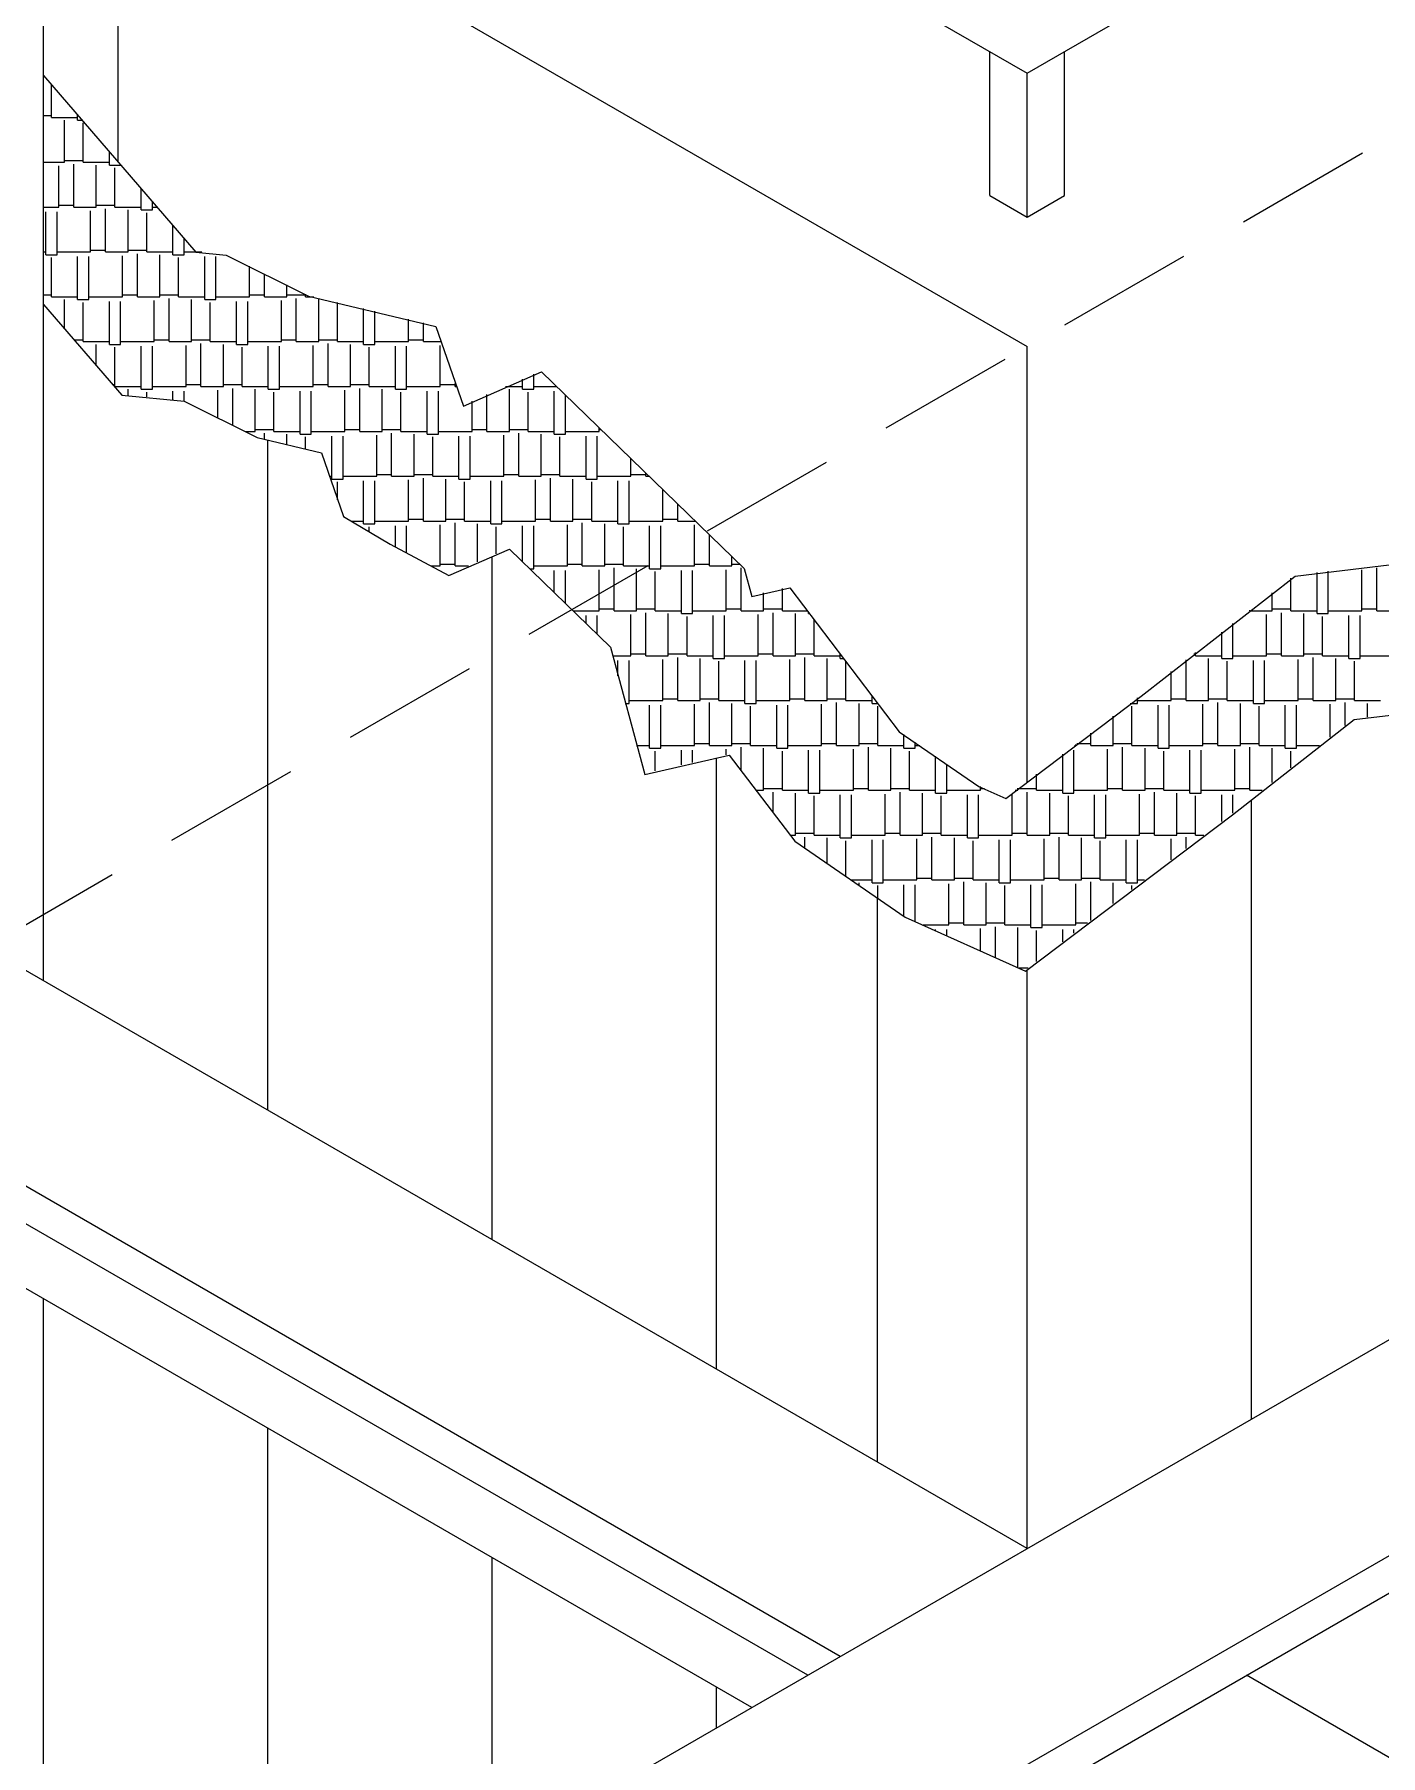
# Model space of a CAD drawing. Header units: feet. Extents: x 317 to 512, y -141 to 162.
# Drawn here: x 402.822 to 405.27, y -107.783 to -104.653 of the extents above; entities that cross this region are included whole.
import ezdxf

# ---------------------------------------------------------------- set-up
doc = ezdxf.new("R2010")
doc.units = ezdxf.units.FT
doc.header["$MEASUREMENT"] = 0
doc.linetypes.add('HIDDEN2', pattern=[0.1875, 0.125, -0.0625])

msp = doc.modelspace()

# ---------------------------------------------------------------- linework, layer by layer
at = {"color": 1}
for p, q in [((402.83827, -106.37417, 0.74031), (402.83827, -103.87403, 0.74031)), ((403.24619, -106.60969, 0.74031), (403.24619, -105.39118, 0.74031)), ((403.65412, -106.84521, 0.74031), (403.65412, -105.60307, 0.74031)), ((404.06205, -107.08072, 0.74031), (404.06205, -105.96905, 0.74031)), ((405.03501, -107.17143, 0.74031), (405.03501, -106.0453, 0.74031)), ((404.35513, -107.24994, 0.74031), (404.35513, -106.22429, 0.74031)), ((404.62708, -107.40695, 0.74031), (404.62708, -106.35448, 0.74031)), ((402.83827, -108.13275, 0.74031), (402.83827, -106.95245, 0.74031)), ((403.24619, -108.36826, 0.74031), (403.24619, -107.18796, 0.74031)), ((403.65412, -108.60378, 0.74031), (403.65412, -107.42348, 0.74031)), ((404.06205, -107.73317, 0.74031), (404.06205, -107.659, 0.74031))]:
    msp.add_line(p, q, dxfattribs=at)
for p, q in [((404.62708, -104.72387, 0.74031), (406.02762, -103.91528, 0.74031)), ((403.236, -103.92073, 0.74031), (404.62708, -104.72387, 0.74031)), ((402.97424, -104.88551, 0.74031), (402.97424, -104.26656, 0.74031)), ((402.97424, -104.26656, 0.74031), (404.62708, -105.22082, 0.74031)), ((404.5591, -104.94605, 0.74031), (404.5591, -104.68462, 0.74031)), ((404.69507, -104.94605, 0.74031), (404.69507, -104.68462, 0.74031)), ((404.62708, -104.98531, 0.74031), (404.62708, -104.72387, 0.74031)), ((404.5591, -104.94605, 0.74031), (404.62708, -104.98531, 0.74031)), ((404.62708, -104.98531, 0.74031), (404.69507, -104.94605, 0.74031)), ((404.62708, -106.0136, 0.74031), (404.62708, -105.22082, 0.74031))]:
    msp.add_line(p, q)
at = {"linetype": 'HIDDEN2', "ltscale": 2}
msp.add_line((401.44793, -107.05631, 0.74031), (406.27993, -104.26656, 0.74031), dxfattribs=at)
at = {"color": 8}
for p, q in [((402.85278, -104.80405, 0.74031), (402.85278, -104.74459, 0.74031)), ((402.83713, -104.80065, 0.74031), (402.85278, -104.80065, 0.74031)), ((402.85278, -104.80405, 0.74031), (402.90037, -104.80405, 0.74031)), ((402.87658, -104.88564, 0.74031), (402.87658, -104.80915, 0.74031)), ((402.90037, -104.80915, 0.74031), (402.90037, -104.79974, 0.74031)), ((402.90037, -104.80915, 0.74031), (402.9085, -104.80915, 0.74031)), ((402.91057, -104.88564, 0.74031), (402.91057, -104.81425, 0.74031)), ((402.83713, -104.88564, 0.74031), (402.87658, -104.88564, 0.74031)), ((402.87658, -104.88224, 0.74031), (402.91057, -104.88224, 0.74031)), ((402.91057, -104.88564, 0.74031), (402.95816, -104.88564, 0.74031)), ((402.95816, -104.89074, 0.74031), (402.95816, -104.86671, 0.74031)), ((402.86638, -104.96722, 0.74031), (402.86638, -104.89244, 0.74031)), ((402.89358, -104.96722, 0.74031), (402.89358, -104.88904, 0.74031)), ((402.93437, -104.96722, 0.74031), (402.93437, -104.89074, 0.74031)), ((402.95816, -104.89074, 0.74031), (402.97856, -104.89074, 0.74031)), ((402.96836, -104.96722, 0.74031), (402.96836, -104.89584, 0.74031)), ((402.97856, -104.89074, 0.74031), (402.97856, -104.89034, 0.74031)), ((403.01595, -104.97232, 0.74031), (403.01595, -104.93367, 0.74031)), ((402.83713, -104.96722, 0.74031), (402.86638, -104.96722, 0.74031)), ((402.84259, -105.05391, 0.74031), (402.84259, -104.97572, 0.74031)), ((402.86298, -105.05391, 0.74031), (402.86298, -104.97572, 0.74031)), ((402.86638, -104.96383, 0.74031), (402.89358, -104.96383, 0.74031)), ((402.89358, -104.96722, 0.74031), (402.93437, -104.96722, 0.74031)), ((402.92417, -105.04881, 0.74031), (402.92417, -104.97402, 0.74031)), ((402.93437, -104.96383, 0.74031), (402.96836, -104.96383, 0.74031)), ((402.95137, -105.04881, 0.74031), (402.95137, -104.97062, 0.74031)), ((402.96836, -104.96722, 0.74031), (403.01595, -104.96722, 0.74031)), ((402.99216, -105.04881, 0.74031), (402.99216, -104.97232, 0.74031)), ((403.01595, -104.97232, 0.74031), (403.03635, -104.97232, 0.74031)), ((403.02615, -105.04881, 0.74031), (403.02615, -104.97742, 0.74031)), ((403.03635, -104.97232, 0.74031), (403.03635, -104.95731, 0.74031)), ((403.03635, -104.96722, 0.74031), (403.04491, -104.96722, 0.74031)), ((403.07374, -105.05391, 0.74031), (403.07374, -105.00064, 0.74031)), ((403.09414, -105.05391, 0.74031), (403.09414, -105.02428, 0.74031)), ((402.83713, -105.04881, 0.74031), (402.84259, -105.04881, 0.74031)), ((402.84259, -105.05391, 0.74031), (402.86298, -105.05391, 0.74031)), ((402.85278, -105.1304, 0.74031), (402.85278, -105.05901, 0.74031)), ((402.86298, -105.04881, 0.74031), (402.92417, -105.04881, 0.74031)), ((402.90037, -105.13549, 0.74031), (402.90037, -105.05731, 0.74031)), ((402.92077, -105.13549, 0.74031), (402.92077, -105.05731, 0.74031)), ((402.92417, -105.04541, 0.74031), (402.95137, -105.04541, 0.74031)), ((402.95137, -105.04881, 0.74031), (402.99216, -105.04881, 0.74031)), ((402.98196, -105.1304, 0.74031), (402.98196, -105.05561, 0.74031)), ((402.99216, -105.04541, 0.74031), (403.02615, -105.04541, 0.74031)), ((403.00916, -105.1304, 0.74031), (403.00916, -105.05221, 0.74031)), ((403.02615, -105.04881, 0.74031), (403.07374, -105.04881, 0.74031)), ((403.04995, -105.1304, 0.74031), (403.04995, -105.05391, 0.74031)), ((403.07374, -105.05391, 0.74031), (403.09414, -105.05391, 0.74031)), ((403.08394, -105.1304, 0.74031), (403.08394, -105.05901, 0.74031)), ((403.09414, -105.04881, 0.74031), (403.12629, -105.04881, 0.74031)), ((403.13153, -105.13549, 0.74031), (403.13153, -105.05731, 0.74031)), ((403.15193, -105.13549, 0.74031), (403.15193, -105.05731, 0.74031)), ((403.21312, -105.1304, 0.74031), (403.21312, -105.07488, 0.74031)), ((403.24031, -105.1304, 0.74031), (403.24031, -105.08845, 0.74031)), ((402.83713, -105.127, 0.74031), (402.85278, -105.127, 0.74031)), ((402.85278, -105.1304, 0.74031), (402.90037, -105.1304, 0.74031)), ((402.87658, -105.18842, 0.74031), (402.87658, -105.13549, 0.74031)), ((402.90037, -105.13549, 0.74031), (402.92077, -105.13549, 0.74031)), ((402.92077, -105.1304, 0.74031), (402.98196, -105.1304, 0.74031)), ((402.98196, -105.127, 0.74031), (403.00916, -105.127, 0.74031)), ((403.00916, -105.1304, 0.74031), (403.04995, -105.1304, 0.74031)), ((403.03975, -105.21198, 0.74031), (403.03975, -105.13719, 0.74031)), ((403.04995, -105.127, 0.74031), (403.08394, -105.127, 0.74031)), ((403.06694, -105.21198, 0.74031), (403.06694, -105.13379, 0.74031)), ((403.08394, -105.1304, 0.74031), (403.13153, -105.1304, 0.74031)), ((403.10774, -105.21198, 0.74031), (403.10774, -105.13549, 0.74031)), ((403.13153, -105.13549, 0.74031), (403.15193, -105.13549, 0.74031)), ((403.15193, -105.1304, 0.74031), (403.21312, -105.1304, 0.74031)), ((403.21312, -105.127, 0.74031), (403.24031, -105.127, 0.74031)), ((403.24031, -105.1304, 0.74031), (403.28111, -105.1304, 0.74031)), ((403.27091, -105.21198, 0.74031), (403.27091, -105.13719, 0.74031)), ((403.28111, -105.1304, 0.74031), (403.28111, -105.1088, 0.74031)), ((403.28111, -105.127, 0.74031), (403.3151, -105.127, 0.74031)), ((403.2981, -105.21198, 0.74031), (403.2981, -105.13379, 0.74031)), ((403.3151, -105.1304, 0.74031), (403.3151, -105.12576, 0.74031)), ((403.3151, -105.1304, 0.74031), (403.33018, -105.1304, 0.74031)), ((403.3389, -105.21198, 0.74031), (403.3389, -105.13549, 0.74031)), ((402.91057, -105.21198, 0.74031), (402.91057, -105.14059, 0.74031)), ((402.95816, -105.21708, 0.74031), (402.95816, -105.13889, 0.74031)), ((402.97856, -105.21708, 0.74031), (402.97856, -105.13889, 0.74031)), ((403.14173, -105.21198, 0.74031), (403.14173, -105.14059, 0.74031)), ((403.18932, -105.21708, 0.74031), (403.18932, -105.13889, 0.74031)), ((403.20972, -105.21708, 0.74031), (403.20972, -105.13889, 0.74031)), ((403.37289, -105.21198, 0.74031), (403.37289, -105.14059, 0.74031)), ((403.42048, -105.21708, 0.74031), (403.42048, -105.15187, 0.74031)), ((403.44088, -105.21708, 0.74031), (403.44088, -105.15672, 0.74031)), ((403.50207, -105.21198, 0.74031), (403.50207, -105.17128, 0.74031)), ((403.52926, -105.21198, 0.74031), (403.52926, -105.17775, 0.74031)), ((402.89398, -105.20858, 0.74031), (402.91057, -105.20858, 0.74031)), ((402.91057, -105.21198, 0.74031), (402.95816, -105.21198, 0.74031)), ((402.93437, -105.25539, 0.74031), (402.93437, -105.21708, 0.74031)), ((402.95816, -105.21708, 0.74031), (402.97856, -105.21708, 0.74031)), ((402.96836, -105.29357, 0.74031), (402.96836, -105.22218, 0.74031)), ((402.97856, -105.21198, 0.74031), (403.03975, -105.21198, 0.74031)), ((403.01595, -105.29866, 0.74031), (403.01595, -105.22048, 0.74031)), ((403.03635, -105.29866, 0.74031), (403.03635, -105.22048, 0.74031)), ((403.03975, -105.20858, 0.74031), (403.06694, -105.20858, 0.74031)), ((403.06694, -105.21198, 0.74031), (403.10774, -105.21198, 0.74031)), ((403.09754, -105.29357, 0.74031), (403.09754, -105.21878, 0.74031)), ((403.10774, -105.20858, 0.74031), (403.14173, -105.20858, 0.74031)), ((403.12473, -105.29357, 0.74031), (403.12473, -105.21538, 0.74031)), ((403.14173, -105.21198, 0.74031), (403.18932, -105.21198, 0.74031)), ((403.16553, -105.29357, 0.74031), (403.16553, -105.21708, 0.74031)), ((403.18932, -105.21708, 0.74031), (403.20972, -105.21708, 0.74031)), ((403.19952, -105.29357, 0.74031), (403.19952, -105.22218, 0.74031)), ((403.20972, -105.21198, 0.74031), (403.27091, -105.21198, 0.74031)), ((403.24711, -105.29866, 0.74031), (403.24711, -105.22048, 0.74031)), ((403.26751, -105.29866, 0.74031), (403.26751, -105.22048, 0.74031)), ((403.27091, -105.20858, 0.74031), (403.2981, -105.20858, 0.74031)), ((403.2981, -105.21198, 0.74031), (403.3389, -105.21198, 0.74031)), ((403.3287, -105.29357, 0.74031), (403.3287, -105.21878, 0.74031)), ((403.3389, -105.20858, 0.74031), (403.37289, -105.20858, 0.74031)), ((403.35589, -105.29357, 0.74031), (403.35589, -105.21538, 0.74031)), ((403.37289, -105.21198, 0.74031), (403.42048, -105.21198, 0.74031)), ((403.39669, -105.29357, 0.74031), (403.39669, -105.21708, 0.74031)), ((403.42048, -105.21708, 0.74031), (403.44088, -105.21708, 0.74031)), ((403.43068, -105.29357, 0.74031), (403.43068, -105.22218, 0.74031)), ((403.44088, -105.21198, 0.74031), (403.50207, -105.21198, 0.74031)), ((403.47827, -105.29866, 0.74031), (403.47827, -105.22048, 0.74031)), ((403.49867, -105.29866, 0.74031), (403.49867, -105.22048, 0.74031)), ((403.50207, -105.20858, 0.74031), (403.52926, -105.20858, 0.74031)), ((403.52926, -105.21198, 0.74031), (403.56066, -105.21198, 0.74031)), ((403.55986, -105.29357, 0.74031), (403.55986, -105.21878, 0.74031)), ((402.96438, -105.29017, 0.74031), (402.96836, -105.29017, 0.74031)), ((402.96836, -105.29357, 0.74031), (403.01595, -105.29357, 0.74031)), ((403.03635, -105.29357, 0.74031), (403.09754, -105.29357, 0.74031)), ((403.09754, -105.29017, 0.74031), (403.12473, -105.29017, 0.74031)), ((403.12473, -105.29357, 0.74031), (403.16553, -105.29357, 0.74031)), ((403.16553, -105.29017, 0.74031), (403.19952, -105.29017, 0.74031)), ((403.19952, -105.29357, 0.74031), (403.24711, -105.29357, 0.74031)), ((403.26751, -105.29357, 0.74031), (403.3287, -105.29357, 0.74031)), ((403.3287, -105.29017, 0.74031), (403.35589, -105.29017, 0.74031)), ((403.35589, -105.29357, 0.74031), (403.39669, -105.29357, 0.74031)), ((403.39669, -105.29017, 0.74031), (403.43068, -105.29017, 0.74031)), ((403.43068, -105.29357, 0.74031), (403.47827, -105.29357, 0.74031)), ((403.49867, -105.29357, 0.74031), (403.55986, -105.29357, 0.74031)), ((403.55986, -105.29017, 0.74031), (403.58705, -105.29017, 0.74031)), ((403.58705, -105.29357, 0.74031), (403.58705, -105.28779, 0.74031)), ((403.58705, -105.29357, 0.74031), (403.58906, -105.29357, 0.74031)), ((403.67868, -105.29357, 0.74031), (403.70943, -105.29357, 0.74031)), ((403.70943, -105.29866, 0.74031), (403.70943, -105.28013, 0.74031)), ((403.72982, -105.29866, 0.74031), (403.72982, -105.27122, 0.74031)), ((403.72982, -105.29357, 0.74031), (403.77187, -105.29357, 0.74031)), ((402.99216, -105.3091, 0.74031), (402.99216, -105.29866, 0.74031)), ((403.01595, -105.29866, 0.74031), (403.03635, -105.29866, 0.74031)), ((403.02615, -105.31238, 0.74031), (403.02615, -105.30376, 0.74031)), ((403.07374, -105.31696, 0.74031), (403.07374, -105.30206, 0.74031)), ((403.09414, -105.31944, 0.74031), (403.09414, -105.30206, 0.74031)), ((403.15533, -105.34997, 0.74031), (403.15533, -105.30036, 0.74031)), ((403.18252, -105.36354, 0.74031), (403.18252, -105.29697, 0.74031)), ((403.22332, -105.37515, 0.74031), (403.22332, -105.29866, 0.74031)), ((403.24711, -105.29866, 0.74031), (403.26751, -105.29866, 0.74031)), ((403.25731, -105.37515, 0.74031), (403.25731, -105.30376, 0.74031)), ((403.3049, -105.38025, 0.74031), (403.3049, -105.30206, 0.74031)), ((403.3253, -105.38025, 0.74031), (403.3253, -105.30206, 0.74031)), ((403.38649, -105.37515, 0.74031), (403.38649, -105.30036, 0.74031)), ((403.41368, -105.37515, 0.74031), (403.41368, -105.29697, 0.74031)), ((403.45447, -105.37515, 0.74031), (403.45447, -105.29866, 0.74031)), ((403.47827, -105.29866, 0.74031), (403.49867, -105.29866, 0.74031)), ((403.48847, -105.37515, 0.74031), (403.48847, -105.30376, 0.74031)), ((403.53606, -105.38025, 0.74031), (403.53606, -105.30206, 0.74031)), ((403.55646, -105.38025, 0.74031), (403.55646, -105.30206, 0.74031)), ((403.61765, -105.37515, 0.74031), (403.61765, -105.32024, 0.74031)), ((403.64484, -105.37515, 0.74031), (403.64484, -105.30835, 0.74031)), ((403.68563, -105.37515, 0.74031), (403.68563, -105.29866, 0.74031)), ((403.70943, -105.29866, 0.74031), (403.72982, -105.29866, 0.74031)), ((403.71963, -105.37515, 0.74031), (403.71963, -105.30376, 0.74031)), ((403.76722, -105.38025, 0.74031), (403.76722, -105.30206, 0.74031)), ((403.78761, -105.38025, 0.74031), (403.78761, -105.30884, 0.74031)), ((403.20581, -105.37515, 0.74031), (403.22332, -105.37515, 0.74031)), ((403.22332, -105.37175, 0.74031), (403.25731, -105.37175, 0.74031)), ((403.24031, -105.38856, 0.74031), (403.24031, -105.37855, 0.74031)), ((403.25731, -105.37515, 0.74031), (403.3049, -105.37515, 0.74031)), ((403.28111, -105.39826, 0.74031), (403.28111, -105.38025, 0.74031)), ((403.3049, -105.38025, 0.74031), (403.3253, -105.38025, 0.74031)), ((403.3151, -105.40635, 0.74031), (403.3151, -105.38535, 0.74031)), ((403.3253, -105.37515, 0.74031), (403.38649, -105.37515, 0.74031)), ((403.36269, -105.46184, 0.74031), (403.36269, -105.38365, 0.74031)), ((403.38309, -105.46184, 0.74031), (403.38309, -105.38365, 0.74031)), ((403.38649, -105.37175, 0.74031), (403.41368, -105.37175, 0.74031)), ((403.41368, -105.37515, 0.74031), (403.45447, -105.37515, 0.74031)), ((403.44428, -105.45674, 0.74031), (403.44428, -105.38195, 0.74031)), ((403.45447, -105.37175, 0.74031), (403.48847, -105.37175, 0.74031)), ((403.47147, -105.45674, 0.74031), (403.47147, -105.37855, 0.74031)), ((403.48847, -105.37515, 0.74031), (403.53606, -105.37515, 0.74031)), ((403.51226, -105.45674, 0.74031), (403.51226, -105.38025, 0.74031)), ((403.53606, -105.38025, 0.74031), (403.55646, -105.38025, 0.74031)), ((403.54626, -105.45674, 0.74031), (403.54626, -105.38535, 0.74031)), ((403.55646, -105.37515, 0.74031), (403.61765, -105.37515, 0.74031)), ((403.59385, -105.46184, 0.74031), (403.59385, -105.38365, 0.74031)), ((403.61425, -105.46184, 0.74031), (403.61425, -105.38365, 0.74031)), ((403.61765, -105.37175, 0.74031), (403.64484, -105.37175, 0.74031)), ((403.64484, -105.37515, 0.74031), (403.68563, -105.37515, 0.74031)), ((403.67543, -105.45674, 0.74031), (403.67543, -105.38195, 0.74031)), ((403.68563, -105.37175, 0.74031), (403.71963, -105.37175, 0.74031)), ((403.70263, -105.45674, 0.74031), (403.70263, -105.37855, 0.74031)), ((403.71963, -105.37515, 0.74031), (403.76722, -105.37515, 0.74031)), ((403.74342, -105.45674, 0.74031), (403.74342, -105.38025, 0.74031)), ((403.76722, -105.38025, 0.74031), (403.78761, -105.38025, 0.74031)), ((403.77742, -105.45674, 0.74031), (403.77742, -105.38535, 0.74031)), ((403.78761, -105.37515, 0.74031), (403.8488, -105.37515, 0.74031)), ((403.82501, -105.46184, 0.74031), (403.82501, -105.38365, 0.74031)), ((403.8454, -105.46184, 0.74031), (403.8454, -105.38365, 0.74031)), ((403.8488, -105.37515, 0.74031), (403.8488, -105.36822, 0.74031)), ((403.8488, -105.37175, 0.74031), (403.85244, -105.37175, 0.74031)), ((403.90659, -105.45674, 0.74031), (403.90659, -105.4243, 0.74031)), ((403.93379, -105.45674, 0.74031), (403.93379, -105.45069, 0.74031)), ((403.3579, -105.45674, 0.74031), (403.36269, -105.45674, 0.74031)), ((403.36269, -105.46184, 0.74031), (403.38309, -105.46184, 0.74031)), ((403.37289, -105.49979, 0.74031), (403.37289, -105.46693, 0.74031)), ((403.38309, -105.45674, 0.74031), (403.44428, -105.45674, 0.74031)), ((403.42048, -105.54342, 0.74031), (403.42048, -105.46523, 0.74031)), ((403.44088, -105.54342, 0.74031), (403.44088, -105.46523, 0.74031)), ((403.44428, -105.45334, 0.74031), (403.47147, -105.45334, 0.74031)), ((403.47147, -105.45674, 0.74031), (403.51226, -105.45674, 0.74031)), ((403.50207, -105.53832, 0.74031), (403.50207, -105.46354, 0.74031)), ((403.51226, -105.45334, 0.74031), (403.54626, -105.45334, 0.74031)), ((403.52926, -105.53832, 0.74031), (403.52926, -105.46014, 0.74031)), ((403.54626, -105.45674, 0.74031), (403.59385, -105.45674, 0.74031)), ((403.57005, -105.53832, 0.74031), (403.57005, -105.46184, 0.74031)), ((403.59385, -105.46184, 0.74031), (403.61425, -105.46184, 0.74031)), ((403.60405, -105.53832, 0.74031), (403.60405, -105.46693, 0.74031)), ((403.61425, -105.45674, 0.74031), (403.67543, -105.45674, 0.74031)), ((403.65164, -105.54342, 0.74031), (403.65164, -105.46523, 0.74031)), ((403.67204, -105.54342, 0.74031), (403.67204, -105.46523, 0.74031)), ((403.67543, -105.45334, 0.74031), (403.70263, -105.45334, 0.74031)), ((403.70263, -105.45674, 0.74031), (403.74342, -105.45674, 0.74031)), ((403.73322, -105.53832, 0.74031), (403.73322, -105.46354, 0.74031)), ((403.74342, -105.45334, 0.74031), (403.77742, -105.45334, 0.74031)), ((403.76042, -105.53832, 0.74031), (403.76042, -105.46014, 0.74031)), ((403.77742, -105.45674, 0.74031), (403.82501, -105.45674, 0.74031)), ((403.80121, -105.53832, 0.74031), (403.80121, -105.46184, 0.74031)), ((403.82501, -105.46184, 0.74031), (403.8454, -105.46184, 0.74031)), ((403.83521, -105.53832, 0.74031), (403.83521, -105.46693, 0.74031)), ((403.8454, -105.45674, 0.74031), (403.90659, -105.45674, 0.74031)), ((403.8828, -105.54342, 0.74031), (403.8828, -105.46523, 0.74031)), ((403.90319, -105.54342, 0.74031), (403.90319, -105.46523, 0.74031)), ((403.90659, -105.45334, 0.74031), (403.93379, -105.45334, 0.74031)), ((403.93379, -105.45674, 0.74031), (403.94002, -105.45674, 0.74031)), ((403.96438, -105.53832, 0.74031), (403.96438, -105.48038, 0.74031)), ((403.99158, -105.53832, 0.74031), (403.99158, -105.50677, 0.74031)), ((403.39955, -105.53832, 0.74031), (403.42048, -105.53832, 0.74031)), ((403.42048, -105.54342, 0.74031), (403.44088, -105.54342, 0.74031)), ((403.44088, -105.53832, 0.74031), (403.50207, -105.53832, 0.74031)), ((403.50207, -105.53492, 0.74031), (403.52926, -105.53492, 0.74031)), ((403.52926, -105.53832, 0.74031), (403.57005, -105.53832, 0.74031)), ((403.55986, -105.61991, 0.74031), (403.55986, -105.54512, 0.74031)), ((403.57005, -105.53492, 0.74031), (403.60405, -105.53492, 0.74031)), ((403.58705, -105.61991, 0.74031), (403.58705, -105.54172, 0.74031)), ((403.60405, -105.53832, 0.74031), (403.65164, -105.53832, 0.74031)), ((403.62784, -105.61257, 0.74031), (403.62784, -105.54342, 0.74031)), ((403.65164, -105.54342, 0.74031), (403.67204, -105.54342, 0.74031)), ((403.67204, -105.53832, 0.74031), (403.73322, -105.53832, 0.74031)), ((403.73322, -105.53492, 0.74031), (403.76042, -105.53492, 0.74031)), ((403.76042, -105.53832, 0.74031), (403.80121, -105.53832, 0.74031)), ((403.79101, -105.61991, 0.74031), (403.79101, -105.54512, 0.74031)), ((403.80121, -105.53492, 0.74031), (403.83521, -105.53492, 0.74031)), ((403.81821, -105.61991, 0.74031), (403.81821, -105.54172, 0.74031)), ((403.83521, -105.53832, 0.74031), (403.8828, -105.53832, 0.74031)), ((403.859, -105.61991, 0.74031), (403.859, -105.54342, 0.74031)), ((403.8828, -105.54342, 0.74031), (403.90319, -105.54342, 0.74031)), ((403.90319, -105.53832, 0.74031), (403.96438, -105.53832, 0.74031)), ((403.96438, -105.53492, 0.74031), (403.99158, -105.53492, 0.74031)), ((403.99158, -105.53832, 0.74031), (404.02409, -105.53832, 0.74031)), ((404.02217, -105.56792, 0.74031), (404.02217, -105.54512, 0.74031)), ((403.43068, -105.55683, 0.74031), (403.43068, -105.54852, 0.74031)), ((403.47827, -105.58452, 0.74031), (403.47827, -105.54682, 0.74031)), ((403.49867, -105.59547, 0.74031), (403.49867, -105.54682, 0.74031)), ((403.66184, -105.59771, 0.74031), (403.66184, -105.54852, 0.74031)), ((403.70943, -105.61192, 0.74031), (403.70943, -105.54682, 0.74031)), ((403.72982, -105.62501, 0.74031), (403.72982, -105.54682, 0.74031)), ((403.893, -105.61991, 0.74031), (403.893, -105.54852, 0.74031)), ((403.94059, -105.61503, 0.74031), (403.94059, -105.54682, 0.74031)), ((403.96098, -105.60325, 0.74031), (403.96098, -105.54682, 0.74031)), ((404.02217, -105.61991, 0.74031), (404.02217, -105.56792, 0.74031)), ((404.04937, -105.61991, 0.74031), (404.04937, -105.56285, 0.74031)), ((403.96098, -105.62501, 0.74031), (403.96098, -105.60325, 0.74031)), ((404.09016, -105.61991, 0.74031), (404.09016, -105.60244, 0.74031)), ((403.54415, -105.61991, 0.74031), (403.55986, -105.61991, 0.74031)), ((403.55986, -105.61651, 0.74031), (403.58705, -105.61651, 0.74031)), ((403.58705, -105.61991, 0.74031), (403.61105, -105.61991, 0.74031)), ((403.72291, -105.62501, 0.74031), (403.72982, -105.62501, 0.74031)), ((403.72982, -105.61991, 0.74031), (403.79101, -105.61991, 0.74031)), ((403.76722, -105.668, 0.74031), (403.76722, -105.62841, 0.74031)), ((403.78761, -105.68779, 0.74031), (403.78761, -105.62841, 0.74031)), ((403.79101, -105.61651, 0.74031), (403.81821, -105.61651, 0.74031)), ((403.81821, -105.61991, 0.74031), (403.859, -105.61991, 0.74031)), ((403.8488, -105.66802, 0.74031), (403.8488, -105.62671, 0.74031)), ((403.859, -105.61651, 0.74031), (403.893, -105.61651, 0.74031)), ((403.876, -105.65232, 0.74031), (403.876, -105.62331, 0.74031)), ((403.893, -105.61991, 0.74031), (403.93213, -105.61991, 0.74031)), ((403.91679, -105.62876, 0.74031), (403.91679, -105.62501, 0.74031)), ((403.91679, -105.70149, 0.74031), (403.91679, -105.62876, 0.74031)), ((403.93213, -105.61991, 0.74031), (403.94059, -105.61991, 0.74031)), ((403.94059, -105.62501, 0.74031), (403.94059, -105.61503, 0.74031)), ((403.94059, -105.62501, 0.74031), (403.96098, -105.62501, 0.74031)), ((403.95078, -105.70149, 0.74031), (403.95078, -105.63011, 0.74031)), ((403.96098, -105.61991, 0.74031), (404.02217, -105.61991, 0.74031)), ((403.99838, -105.70659, 0.74031), (403.99838, -105.62841, 0.74031)), ((404.01877, -105.70659, 0.74031), (404.01877, -105.62841, 0.74031)), ((404.02217, -105.61651, 0.74031), (404.04937, -105.61651, 0.74031)), ((404.04937, -105.61991, 0.74031), (404.09016, -105.61991, 0.74031)), ((404.07996, -105.70149, 0.74031), (404.07996, -105.62671, 0.74031)), ((404.09016, -105.61651, 0.74031), (404.10466, -105.61651, 0.74031)), ((404.10716, -105.70149, 0.74031), (404.10716, -105.62331, 0.74031)), ((405.15417, -105.70659, 0.74031), (405.15417, -105.63187, 0.74031)), ((405.17456, -105.70659, 0.74031), (405.17456, -105.62945, 0.74031)), ((405.23575, -105.70149, 0.74031), (405.23575, -105.62671, 0.74031)), ((405.26295, -105.70149, 0.74031), (405.26295, -105.62331, 0.74031)), ((403.8488, -105.70149, 0.74031), (403.8488, -105.66802, 0.74031)), ((403.876, -105.70149, 0.74031), (403.876, -105.65232, 0.74031)), ((404.14795, -105.70149, 0.74031), (404.14795, -105.66865, 0.74031)), ((404.18194, -105.70149, 0.74031), (404.18194, -105.66086, 0.74031)), ((405.07258, -105.70149, 0.74031), (405.07258, -105.66852, 0.74031)), ((405.10658, -105.70149, 0.74031), (405.10658, -105.64197, 0.74031)), ((403.80173, -105.70149, 0.74031), (403.8488, -105.70149, 0.74031)), ((403.8488, -105.69809, 0.74031), (403.876, -105.69809, 0.74031)), ((403.876, -105.70149, 0.74031), (403.91679, -105.70149, 0.74031)), ((403.91679, -105.69809, 0.74031), (403.95078, -105.69809, 0.74031)), ((403.95078, -105.70149, 0.74031), (403.99838, -105.70149, 0.74031)), ((404.01877, -105.70149, 0.74031), (404.07996, -105.70149, 0.74031)), ((404.07996, -105.69809, 0.74031), (404.10716, -105.69809, 0.74031)), ((404.10716, -105.70149, 0.74031), (404.14795, -105.70149, 0.74031)), ((404.14795, -105.69809, 0.74031), (404.18194, -105.69809, 0.74031)), ((404.18194, -105.70149, 0.74031), (404.22741, -105.70149, 0.74031)), ((405.03179, -105.70149, 0.74031), (405.03179, -105.70038, 0.74031)), ((405.03179, -105.70149, 0.74031), (405.07258, -105.70149, 0.74031)), ((405.07258, -105.69809, 0.74031), (405.10658, -105.69809, 0.74031)), ((405.10658, -105.70149, 0.74031), (405.15417, -105.70149, 0.74031)), ((405.17456, -105.70149, 0.74031), (405.23575, -105.70149, 0.74031)), ((405.23575, -105.69809, 0.74031), (405.26295, -105.69809, 0.74031)), ((405.26295, -105.70149, 0.74031), (405.30374, -105.70149, 0.74031)), ((403.82501, -105.72408, 0.74031), (403.82501, -105.70999, 0.74031)), ((403.8454, -105.74387, 0.74031), (403.8454, -105.70999, 0.74031)), ((403.90659, -105.78308, 0.74031), (403.90659, -105.70829, 0.74031)), ((403.93379, -105.78308, 0.74031), (403.93379, -105.70489, 0.74031)), ((403.97458, -105.78308, 0.74031), (403.97458, -105.70659, 0.74031)), ((403.99838, -105.70659, 0.74031), (404.01877, -105.70659, 0.74031)), ((404.00857, -105.78308, 0.74031), (404.00857, -105.71169, 0.74031)), ((404.05617, -105.78818, 0.74031), (404.05617, -105.70999, 0.74031)), ((404.07656, -105.78818, 0.74031), (404.07656, -105.70999, 0.74031)), ((404.13775, -105.78308, 0.74031), (404.13775, -105.70829, 0.74031)), ((404.16495, -105.78308, 0.74031), (404.16495, -105.70489, 0.74031)), ((404.20574, -105.78308, 0.74031), (404.20574, -105.70659, 0.74031)), ((404.22953, -105.70659, 0.74031), (404.22953, -105.70429, 0.74031)), ((404.22953, -105.70659, 0.74031), (404.23128, -105.70659, 0.74031)), ((404.23973, -105.78308, 0.74031), (404.23973, -105.7177, 0.74031)), ((405.0012, -105.78818, 0.74031), (405.0012, -105.72427, 0.74031)), ((405.06238, -105.78308, 0.74031), (405.06238, -105.70829, 0.74031)), ((405.08958, -105.78308, 0.74031), (405.08958, -105.70489, 0.74031)), ((405.13037, -105.78308, 0.74031), (405.13037, -105.70659, 0.74031)), ((405.15417, -105.70659, 0.74031), (405.17456, -105.70659, 0.74031)), ((405.16437, -105.78308, 0.74031), (405.16437, -105.71169, 0.74031)), ((405.21196, -105.78818, 0.74031), (405.21196, -105.70999, 0.74031)), ((405.23235, -105.78818, 0.74031), (405.23235, -105.70999, 0.74031)), ((404.9808, -105.78818, 0.74031), (404.9808, -105.7402, 0.74031)), ((403.87291, -105.78308, 0.74031), (403.90659, -105.78308, 0.74031)), ((403.8828, -105.81985, 0.74031), (403.8828, -105.79158, 0.74031)), ((403.90319, -105.86976, 0.74031), (403.90319, -105.79158, 0.74031)), ((403.90659, -105.77968, 0.74031), (403.93379, -105.77968, 0.74031)), ((403.93379, -105.78308, 0.74031), (403.97458, -105.78308, 0.74031)), ((403.96438, -105.86466, 0.74031), (403.96438, -105.78988, 0.74031)), ((403.97458, -105.77968, 0.74031), (404.00857, -105.77968, 0.74031)), ((403.99158, -105.86466, 0.74031), (403.99158, -105.78648, 0.74031)), ((404.00857, -105.78308, 0.74031), (404.05617, -105.78308, 0.74031)), ((404.03237, -105.86466, 0.74031), (404.03237, -105.78818, 0.74031)), ((404.05617, -105.78818, 0.74031), (404.07656, -105.78818, 0.74031)), ((404.06636, -105.86466, 0.74031), (404.06636, -105.79328, 0.74031)), ((404.07656, -105.78308, 0.74031), (404.13775, -105.78308, 0.74031)), ((404.11396, -105.86976, 0.74031), (404.11396, -105.79158, 0.74031)), ((404.13435, -105.86976, 0.74031), (404.13435, -105.79158, 0.74031)), ((404.13775, -105.77968, 0.74031), (404.16495, -105.77968, 0.74031)), ((404.16495, -105.78308, 0.74031), (404.20574, -105.78308, 0.74031)), ((404.19554, -105.86466, 0.74031), (404.19554, -105.78988, 0.74031)), ((404.20574, -105.77968, 0.74031), (404.23973, -105.77968, 0.74031)), ((404.22274, -105.86466, 0.74031), (404.22274, -105.78648, 0.74031)), ((404.23973, -105.78308, 0.74031), (404.28732, -105.78308, 0.74031)), ((404.26353, -105.86466, 0.74031), (404.26353, -105.78818, 0.74031)), ((404.28732, -105.78818, 0.74031), (404.28732, -105.78029, 0.74031)), ((404.28732, -105.78818, 0.74031), (404.29332, -105.78818, 0.74031)), ((404.29752, -105.86466, 0.74031), (404.29752, -105.7937, 0.74031)), ((404.91621, -105.86466, 0.74031), (404.91621, -105.79065, 0.74031)), ((404.93025, -105.77968, 0.74031), (404.93321, -105.77968, 0.74031)), ((404.93321, -105.78308, 0.74031), (404.93321, -105.77737, 0.74031)), ((404.93321, -105.78308, 0.74031), (404.9808, -105.78308, 0.74031)), ((404.957, -105.86466, 0.74031), (404.957, -105.78818, 0.74031)), ((404.9808, -105.78818, 0.74031), (405.0012, -105.78818, 0.74031)), ((404.991, -105.86466, 0.74031), (404.991, -105.79328, 0.74031)), ((405.0012, -105.78308, 0.74031), (405.06238, -105.78308, 0.74031)), ((405.03859, -105.86976, 0.74031), (405.03859, -105.79158, 0.74031)), ((405.05898, -105.86976, 0.74031), (405.05898, -105.79158, 0.74031)), ((405.06238, -105.77968, 0.74031), (405.08958, -105.77968, 0.74031)), ((405.08958, -105.78308, 0.74031), (405.13037, -105.78308, 0.74031)), ((405.12017, -105.86466, 0.74031), (405.12017, -105.78988, 0.74031)), ((405.13037, -105.77968, 0.74031), (405.16437, -105.77968, 0.74031)), ((405.14737, -105.86466, 0.74031), (405.14737, -105.78648, 0.74031)), ((405.16437, -105.78308, 0.74031), (405.21196, -105.78308, 0.74031)), ((405.18816, -105.86466, 0.74031), (405.18816, -105.78818, 0.74031)), ((405.21196, -105.78818, 0.74031), (405.23235, -105.78818, 0.74031)), ((405.22216, -105.86466, 0.74031), (405.22216, -105.79328, 0.74031)), ((405.23235, -105.78308, 0.74031), (405.29354, -105.78308, 0.74031)), ((404.88902, -105.86466, 0.74031), (404.88902, -105.81188, 0.74031)), ((404.34511, -105.86976, 0.74031), (404.34511, -105.85629, 0.74031)), ((403.89621, -105.86976, 0.74031), (403.90319, -105.86976, 0.74031)), ((403.90319, -105.86466, 0.74031), (403.96438, -105.86466, 0.74031)), ((403.94059, -105.95135, 0.74031), (403.94059, -105.87316, 0.74031)), ((403.96098, -105.95135, 0.74031), (403.96098, -105.87316, 0.74031)), ((403.96438, -105.86126, 0.74031), (403.99158, -105.86126, 0.74031)), ((403.99158, -105.86466, 0.74031), (404.03237, -105.86466, 0.74031)), ((404.02217, -105.94625, 0.74031), (404.02217, -105.87146, 0.74031)), ((404.03237, -105.86126, 0.74031), (404.06636, -105.86126, 0.74031)), ((404.04937, -105.94625, 0.74031), (404.04937, -105.86806, 0.74031)), ((404.06636, -105.86466, 0.74031), (404.11396, -105.86466, 0.74031)), ((404.09016, -105.94625, 0.74031), (404.09016, -105.86976, 0.74031)), ((404.11396, -105.86976, 0.74031), (404.13435, -105.86976, 0.74031)), ((404.12415, -105.94625, 0.74031), (404.12415, -105.87486, 0.74031)), ((404.13435, -105.86466, 0.74031), (404.19554, -105.86466, 0.74031)), ((404.17174, -105.95135, 0.74031), (404.17174, -105.87316, 0.74031)), ((404.19214, -105.95135, 0.74031), (404.19214, -105.87316, 0.74031)), ((404.19554, -105.86126, 0.74031), (404.22274, -105.86126, 0.74031)), ((404.22274, -105.86466, 0.74031), (404.26353, -105.86466, 0.74031)), ((404.25333, -105.94625, 0.74031), (404.25333, -105.87146, 0.74031)), ((404.26353, -105.86126, 0.74031), (404.29752, -105.86126, 0.74031)), ((404.28053, -105.94625, 0.74031), (404.28053, -105.86806, 0.74031)), ((404.29752, -105.86466, 0.74031), (404.34511, -105.86466, 0.74031)), ((404.32132, -105.94625, 0.74031), (404.32132, -105.86976, 0.74031)), ((404.34511, -105.86976, 0.74031), (404.35536, -105.86976, 0.74031)), ((404.35531, -105.94625, 0.74031), (404.35531, -105.87486, 0.74031)), ((404.81429, -105.86976, 0.74031), (404.82783, -105.86976, 0.74031)), ((404.81763, -105.94625, 0.74031), (404.81763, -105.87486, 0.74031)), ((404.82783, -105.86976, 0.74031), (404.82783, -105.85953, 0.74031)), ((404.82783, -105.86466, 0.74031), (404.88902, -105.86466, 0.74031)), ((404.86522, -105.95135, 0.74031), (404.86522, -105.87316, 0.74031)), ((404.88562, -105.95135, 0.74031), (404.88562, -105.87316, 0.74031)), ((404.88902, -105.86126, 0.74031), (404.91621, -105.86126, 0.74031)), ((404.91621, -105.86466, 0.74031), (404.957, -105.86466, 0.74031)), ((404.9468, -105.94625, 0.74031), (404.9468, -105.87146, 0.74031)), ((404.957, -105.86126, 0.74031), (404.991, -105.86126, 0.74031)), ((404.974, -105.94625, 0.74031), (404.974, -105.86806, 0.74031)), ((404.991, -105.86466, 0.74031), (405.03859, -105.86466, 0.74031)), ((405.01479, -105.94625, 0.74031), (405.01479, -105.86976, 0.74031)), ((405.03859, -105.86976, 0.74031), (405.05898, -105.86976, 0.74031)), ((405.04879, -105.94625, 0.74031), (405.04879, -105.87486, 0.74031)), ((405.05898, -105.86466, 0.74031), (405.12017, -105.86466, 0.74031)), ((405.09638, -105.95135, 0.74031), (405.09638, -105.87316, 0.74031)), ((405.11677, -105.95135, 0.74031), (405.11677, -105.87316, 0.74031)), ((405.12017, -105.86126, 0.74031), (405.14737, -105.86126, 0.74031)), ((405.14737, -105.86466, 0.74031), (405.18816, -105.86466, 0.74031)), ((405.17796, -105.93128, 0.74031), (405.17796, -105.87146, 0.74031)), ((405.18816, -105.86126, 0.74031), (405.22216, -105.86126, 0.74031)), ((405.20516, -105.91004, 0.74031), (405.20516, -105.86806, 0.74031)), ((405.22216, -105.86466, 0.74031), (405.26975, -105.86466, 0.74031)), ((405.24595, -105.89483, 0.74031), (405.24595, -105.86976, 0.74031)), ((404.78363, -105.94625, 0.74031), (404.78363, -105.89293, 0.74031)), ((403.91676, -105.94625, 0.74031), (403.94059, -105.94625, 0.74031)), ((403.94059, -105.95135, 0.74031), (403.96098, -105.95135, 0.74031)), ((403.96098, -105.94625, 0.74031), (404.02217, -105.94625, 0.74031)), ((404.02217, -105.94285, 0.74031), (404.04937, -105.94285, 0.74031)), ((404.04937, -105.94625, 0.74031), (404.09016, -105.94625, 0.74031)), ((404.09016, -105.94285, 0.74031), (404.12415, -105.94285, 0.74031)), ((404.10716, -105.99265, 0.74031), (404.10716, -105.94965, 0.74031)), ((404.12415, -105.94625, 0.74031), (404.17174, -105.94625, 0.74031)), ((404.14795, -106.02783, 0.74031), (404.14795, -105.95135, 0.74031)), ((404.17174, -105.95135, 0.74031), (404.19214, -105.95135, 0.74031)), ((404.19214, -105.94625, 0.74031), (404.25333, -105.94625, 0.74031)), ((404.25333, -105.94285, 0.74031), (404.28053, -105.94285, 0.74031)), ((404.28053, -105.94625, 0.74031), (404.32132, -105.94625, 0.74031)), ((404.32132, -105.94285, 0.74031), (404.35531, -105.94285, 0.74031)), ((404.33831, -106.02783, 0.74031), (404.33831, -105.94965, 0.74031)), ((404.35531, -105.94625, 0.74031), (404.4029, -105.94625, 0.74031)), ((404.37911, -106.02783, 0.74031), (404.37911, -105.95135, 0.74031)), ((404.4029, -105.95135, 0.74031), (404.4029, -105.92633, 0.74031)), ((404.4029, -105.95135, 0.74031), (404.4233, -105.95135, 0.74031)), ((404.4233, -105.95135, 0.74031), (404.4233, -105.94036, 0.74031)), ((404.4233, -105.94625, 0.74031), (404.43185, -105.94625, 0.74031)), ((404.71309, -105.94625, 0.74031), (404.71565, -105.94625, 0.74031)), ((404.71565, -105.94625, 0.74031), (404.71565, -105.94432, 0.74031)), ((404.71759, -105.94285, 0.74031), (404.74284, -105.94285, 0.74031)), ((404.74284, -105.94625, 0.74031), (404.74284, -105.92376, 0.74031)), ((404.74284, -105.94625, 0.74031), (404.78363, -105.94625, 0.74031)), ((404.78363, -105.94285, 0.74031), (404.81763, -105.94285, 0.74031)), ((404.80063, -106.02783, 0.74031), (404.80063, -105.94965, 0.74031)), ((404.81763, -105.94625, 0.74031), (404.86522, -105.94625, 0.74031)), ((404.84142, -106.02783, 0.74031), (404.84142, -105.95135, 0.74031)), ((404.86522, -105.95135, 0.74031), (404.88562, -105.95135, 0.74031)), ((404.88562, -105.94625, 0.74031), (404.9468, -105.94625, 0.74031)), ((404.9468, -105.94285, 0.74031), (404.974, -105.94285, 0.74031)), ((404.974, -105.94625, 0.74031), (405.01479, -105.94625, 0.74031)), ((405.01479, -105.94285, 0.74031), (405.04879, -105.94285, 0.74031)), ((405.03179, -106.02783, 0.74031), (405.03179, -105.94965, 0.74031)), ((405.04879, -105.94625, 0.74031), (405.09638, -105.94625, 0.74031)), ((405.07258, -106.01358, 0.74031), (405.07258, -105.95135, 0.74031)), ((405.09638, -105.95135, 0.74031), (405.11677, -105.95135, 0.74031)), ((405.11677, -105.94625, 0.74031), (405.1588, -105.94625, 0.74031)), ((403.95078, -105.99277, 0.74031), (403.95078, -105.95645, 0.74031)), ((403.99838, -105.98187, 0.74031), (403.99838, -105.95475, 0.74031)), ((404.01877, -105.9772, 0.74031), (404.01877, -105.95475, 0.74031)), ((404.07996, -105.9632, 0.74031), (404.07996, -105.95305, 0.74031)), ((404.18194, -106.02783, 0.74031), (404.18194, -105.95645, 0.74031)), ((404.22953, -106.03293, 0.74031), (404.22953, -105.95475, 0.74031)), ((404.24993, -106.03293, 0.74031), (404.24993, -105.95475, 0.74031)), ((404.31112, -106.02783, 0.74031), (404.31112, -105.95305, 0.74031)), ((404.4131, -106.02783, 0.74031), (404.4131, -105.95645, 0.74031)), ((404.46069, -106.03293, 0.74031), (404.46069, -105.9661, 0.74031)), ((404.48109, -106.03293, 0.74031), (404.48109, -105.98013, 0.74031)), ((404.69185, -106.03293, 0.74031), (404.69185, -105.9623, 0.74031)), ((404.71225, -106.03293, 0.74031), (404.71225, -105.95475, 0.74031)), ((404.77344, -106.02783, 0.74031), (404.77344, -105.95305, 0.74031)), ((404.87542, -106.02783, 0.74031), (404.87542, -105.95645, 0.74031)), ((404.92301, -106.03293, 0.74031), (404.92301, -105.95475, 0.74031)), ((404.94341, -106.03293, 0.74031), (404.94341, -105.95475, 0.74031)), ((405.00459, -106.02783, 0.74031), (405.00459, -105.95305, 0.74031)), ((405.10658, -105.98703, 0.74031), (405.10658, -105.95645, 0.74031)), ((404.64426, -106.02783, 0.74031), (404.64426, -105.99827, 0.74031)), ((404.13391, -106.02783, 0.74031), (404.14795, -106.02783, 0.74031)), ((404.14795, -106.02443, 0.74031), (404.18194, -106.02443, 0.74031)), ((404.16495, -106.06864, 0.74031), (404.16495, -106.03123, 0.74031)), ((404.18194, -106.02783, 0.74031), (404.22953, -106.02783, 0.74031)), ((404.20574, -106.10942, 0.74031), (404.20574, -106.03293, 0.74031)), ((404.22953, -106.03293, 0.74031), (404.24993, -106.03293, 0.74031)), ((404.23973, -106.10942, 0.74031), (404.23973, -106.03803, 0.74031)), ((404.24993, -106.02783, 0.74031), (404.31112, -106.02783, 0.74031)), ((404.28732, -106.11452, 0.74031), (404.28732, -106.03633, 0.74031)), ((404.30772, -106.11452, 0.74031), (404.30772, -106.03633, 0.74031)), ((404.31112, -106.02443, 0.74031), (404.33831, -106.02443, 0.74031)), ((404.33831, -106.02783, 0.74031), (404.37911, -106.02783, 0.74031)), ((404.36891, -106.10942, 0.74031), (404.36891, -106.03463, 0.74031)), ((404.37911, -106.02443, 0.74031), (404.4131, -106.02443, 0.74031)), ((404.3961, -106.10942, 0.74031), (404.3961, -106.03123, 0.74031)), ((404.4131, -106.02783, 0.74031), (404.46069, -106.02783, 0.74031)), ((404.4369, -106.10942, 0.74031), (404.4369, -106.03293, 0.74031)), ((404.46069, -106.03293, 0.74031), (404.48109, -106.03293, 0.74031)), ((404.47089, -106.10942, 0.74031), (404.47089, -106.03803, 0.74031)), ((404.48109, -106.02783, 0.74031), (404.54228, -106.02783, 0.74031)), ((404.51848, -106.11452, 0.74031), (404.51848, -106.03633, 0.74031)), ((404.53888, -106.11452, 0.74031), (404.53888, -106.03633, 0.74031)), ((404.54228, -106.02783, 0.74031), (404.54228, -106.02121, 0.74031)), ((404.54228, -106.02443, 0.74031), (404.54948, -106.02443, 0.74031)), ((404.60007, -106.10942, 0.74031), (404.60007, -106.03463, 0.74031)), ((404.60514, -106.02783, 0.74031), (404.61027, -106.02783, 0.74031)), ((404.61027, -106.02783, 0.74031), (404.61027, -106.02396, 0.74031)), ((404.61027, -106.02443, 0.74031), (404.64426, -106.02443, 0.74031)), ((404.62726, -106.10942, 0.74031), (404.62726, -106.03123, 0.74031)), ((404.64426, -106.02783, 0.74031), (404.69185, -106.02783, 0.74031)), ((404.66806, -106.10942, 0.74031), (404.66806, -106.03293, 0.74031)), ((404.69185, -106.03293, 0.74031), (404.71225, -106.03293, 0.74031)), ((404.70205, -106.10942, 0.74031), (404.70205, -106.03803, 0.74031)), ((404.71225, -106.02783, 0.74031), (404.77344, -106.02783, 0.74031)), ((404.74964, -106.11452, 0.74031), (404.74964, -106.03633, 0.74031)), ((404.77004, -106.11452, 0.74031), (404.77004, -106.03633, 0.74031)), ((404.77344, -106.02443, 0.74031), (404.80063, -106.02443, 0.74031)), ((404.80063, -106.02783, 0.74031), (404.84142, -106.02783, 0.74031)), ((404.83123, -106.10942, 0.74031), (404.83123, -106.03463, 0.74031)), ((404.84142, -106.02443, 0.74031), (404.87542, -106.02443, 0.74031)), ((404.85842, -106.10942, 0.74031), (404.85842, -106.03123, 0.74031)), ((404.87542, -106.02783, 0.74031), (404.92301, -106.02783, 0.74031)), ((404.89921, -106.10942, 0.74031), (404.89921, -106.03293, 0.74031)), ((404.92301, -106.03293, 0.74031), (404.94341, -106.03293, 0.74031)), ((404.93321, -106.10942, 0.74031), (404.93321, -106.03803, 0.74031)), ((404.94341, -106.02783, 0.74031), (405.00459, -106.02783, 0.74031)), ((404.9808, -106.0848, 0.74031), (404.9808, -106.03633, 0.74031)), ((405.0012, -106.06933, 0.74031), (405.0012, -106.03633, 0.74031)), ((405.00459, -106.02443, 0.74031), (405.03179, -106.02443, 0.74031)), ((405.03179, -106.02783, 0.74031), (405.05433, -106.02783, 0.74031)), ((404.20574, -106.10602, 0.74031), (404.23973, -106.10602, 0.74031)), ((404.36891, -106.10602, 0.74031), (404.3961, -106.10602, 0.74031)), ((404.4369, -106.10602, 0.74031), (404.47089, -106.10602, 0.74031)), ((404.60007, -106.10602, 0.74031), (404.62726, -106.10602, 0.74031)), ((404.66806, -106.10602, 0.74031), (404.70205, -106.10602, 0.74031)), ((404.83123, -106.10602, 0.74031), (404.85842, -106.10602, 0.74031)), ((404.89921, -106.10602, 0.74031), (404.93321, -106.10602, 0.74031)), ((404.19595, -106.10942, 0.74031), (404.20574, -106.10942, 0.74031)), ((404.22274, -106.13247, 0.74031), (404.22274, -106.11282, 0.74031)), ((404.23973, -106.10942, 0.74031), (404.28732, -106.10942, 0.74031)), ((404.26353, -106.16054, 0.74031), (404.26353, -106.11452, 0.74031)), ((404.28732, -106.11452, 0.74031), (404.30772, -106.11452, 0.74031)), ((404.29752, -106.18393, 0.74031), (404.29752, -106.11962, 0.74031)), ((404.30772, -106.10942, 0.74031), (404.36891, -106.10942, 0.74031)), ((404.34511, -106.1961, 0.74031), (404.34511, -106.11792, 0.74031)), ((404.36551, -106.1961, 0.74031), (404.36551, -106.11792, 0.74031)), ((404.3961, -106.10942, 0.74031), (404.4369, -106.10942, 0.74031)), ((404.4267, -106.191, 0.74031), (404.4267, -106.11622, 0.74031)), ((404.45389, -106.191, 0.74031), (404.45389, -106.11282, 0.74031)), ((404.47089, -106.10942, 0.74031), (404.51848, -106.10942, 0.74031)), ((404.49469, -106.191, 0.74031), (404.49469, -106.11452, 0.74031)), ((404.51848, -106.11452, 0.74031), (404.53888, -106.11452, 0.74031)), ((404.52868, -106.191, 0.74031), (404.52868, -106.11962, 0.74031)), ((404.53888, -106.10942, 0.74031), (404.60007, -106.10942, 0.74031)), ((404.57627, -106.1961, 0.74031), (404.57627, -106.11792, 0.74031)), ((404.59667, -106.1961, 0.74031), (404.59667, -106.11792, 0.74031)), ((404.62726, -106.10942, 0.74031), (404.66806, -106.10942, 0.74031)), ((404.65786, -106.191, 0.74031), (404.65786, -106.11622, 0.74031)), ((404.68505, -106.191, 0.74031), (404.68505, -106.11282, 0.74031)), ((404.70205, -106.10942, 0.74031), (404.74964, -106.10942, 0.74031)), ((404.72584, -106.191, 0.74031), (404.72584, -106.11452, 0.74031)), ((404.74964, -106.11452, 0.74031), (404.77004, -106.11452, 0.74031)), ((404.75984, -106.191, 0.74031), (404.75984, -106.11962, 0.74031)), ((404.77004, -106.10942, 0.74031), (404.83123, -106.10942, 0.74031)), ((404.80743, -106.1961, 0.74031), (404.80743, -106.11792, 0.74031)), ((404.82783, -106.1961, 0.74031), (404.82783, -106.11792, 0.74031)), ((404.85842, -106.10942, 0.74031), (404.89921, -106.10942, 0.74031)), ((404.88902, -106.15417, 0.74031), (404.88902, -106.11622, 0.74031)), ((404.91621, -106.13362, 0.74031), (404.91621, -106.11282, 0.74031)), ((404.93321, -106.10942, 0.74031), (404.94823, -106.10942, 0.74031)), ((404.3078, -106.191, 0.74031), (404.34511, -106.191, 0.74031)), ((404.32132, -106.20031, 0.74031), (404.32132, -106.1961, 0.74031)), ((404.34511, -106.1961, 0.74031), (404.36551, -106.1961, 0.74031)), ((404.35531, -106.2237, 0.74031), (404.35531, -106.2012, 0.74031)), ((404.36551, -106.191, 0.74031), (404.4267, -106.191, 0.74031)), ((404.4029, -106.25645, 0.74031), (404.4029, -106.1995, 0.74031)), ((404.4233, -106.26589, 0.74031), (404.4233, -106.1995, 0.74031)), ((404.4267, -106.1876, 0.74031), (404.45389, -106.1876, 0.74031)), ((404.45389, -106.191, 0.74031), (404.49469, -106.191, 0.74031)), ((404.48449, -106.27259, 0.74031), (404.48449, -106.1978, 0.74031)), ((404.49469, -106.1876, 0.74031), (404.52868, -106.1876, 0.74031)), ((404.51168, -106.27259, 0.74031), (404.51168, -106.1944, 0.74031)), ((404.52868, -106.191, 0.74031), (404.57627, -106.191, 0.74031)), ((404.55248, -106.27259, 0.74031), (404.55248, -106.1961, 0.74031)), ((404.57627, -106.1961, 0.74031), (404.59667, -106.1961, 0.74031)), ((404.58647, -106.27259, 0.74031), (404.58647, -106.2012, 0.74031)), ((404.59667, -106.191, 0.74031), (404.65786, -106.191, 0.74031)), ((404.63406, -106.27769, 0.74031), (404.63406, -106.1995, 0.74031)), ((404.65446, -106.27769, 0.74031), (404.65446, -106.1995, 0.74031)), ((404.65786, -106.1876, 0.74031), (404.68505, -106.1876, 0.74031)), ((404.68505, -106.191, 0.74031), (404.72584, -106.191, 0.74031)), ((404.71565, -106.27259, 0.74031), (404.71565, -106.1978, 0.74031)), ((404.72584, -106.1876, 0.74031), (404.75984, -106.1876, 0.74031)), ((404.74284, -106.26464, 0.74031), (404.74284, -106.1944, 0.74031)), ((404.75984, -106.191, 0.74031), (404.80743, -106.191, 0.74031)), ((404.78363, -106.23381, 0.74031), (404.78363, -106.1961, 0.74031)), ((404.80743, -106.1961, 0.74031), (404.82783, -106.1961, 0.74031)), ((404.81763, -106.20812, 0.74031), (404.81763, -106.2012, 0.74031)), ((404.82783, -106.191, 0.74031), (404.84028, -106.191, 0.74031)), ((404.43823, -106.27259, 0.74031), (404.48449, -106.27259, 0.74031)), ((404.46069, -106.28267, 0.74031), (404.46069, -106.28109, 0.74031)), ((404.48109, -106.29181, 0.74031), (404.48109, -106.28109, 0.74031)), ((404.48449, -106.26919, 0.74031), (404.51168, -106.26919, 0.74031)), ((404.51168, -106.27259, 0.74031), (404.55248, -106.27259, 0.74031)), ((404.54228, -106.31926, 0.74031), (404.54228, -106.27939, 0.74031)), ((404.55248, -106.26919, 0.74031), (404.58647, -106.26919, 0.74031)), ((404.56947, -106.33145, 0.74031), (404.56947, -106.27599, 0.74031)), ((404.58647, -106.27259, 0.74031), (404.63406, -106.27259, 0.74031)), ((404.61027, -106.34975, 0.74031), (404.61027, -106.27769, 0.74031)), ((404.63406, -106.27769, 0.74031), (404.65446, -106.27769, 0.74031)), ((404.64426, -106.33915, 0.74031), (404.64426, -106.28279, 0.74031)), ((404.65446, -106.27259, 0.74031), (404.71565, -106.27259, 0.74031)), ((404.69185, -106.30318, 0.74031), (404.69185, -106.28109, 0.74031)), ((404.71225, -106.28777, 0.74031), (404.71225, -106.28109, 0.74031)), ((404.71565, -106.26919, 0.74031), (404.73683, -106.26919, 0.74031)), ((404.61255, -106.35077, 0.74031), (404.62888, -106.35077, 0.74031))]:
    msp.add_line(p, q, dxfattribs=at)
at = {"color": 3}
for p, q in [((403.88833, -107.83347, 0.74031), (407.36773, -105.82464, 0.74031)), ((404.22827, -108.02973, 0.74031), (407.70767, -106.0209, 0.74031)), ((404.22827, -108.09772, 0.74031), (407.70767, -106.08889, 0.74031)), ((404.62708, -107.40695, 0.74031), (402.56632, -106.21716, 0.74031)), ((404.28715, -107.60321, 0.74031), (402.22638, -106.41343, 0.74031)), ((404.22827, -107.63721, 0.74031), (402.1675, -106.44742, 0.74031)), ((404.12629, -107.69609, 0.74031), (402.06552, -106.5063, 0.74031)), ((405.44294, -107.87798, 0.74031), (405.0259, -107.63721, 0.74031))]:
    msp.add_line(p, q, dxfattribs=at)
at = {"color": 1, "elevation": 0.74031}
for points in [[(402.83827, -104.72794), (403.11545, -105.04915), (403.17027, -105.05443), (403.32025, -105.12926), (403.55164, -105.18429), (403.60203, -105.32905), (403.74407, -105.26698), (404.11268, -105.62469), (404.1263, -105.67535), (404.19549, -105.65952), (404.39453, -105.92128), (404.53909, -106.02076), (404.58837, -106.04286), (404.83451, -105.85683), (405.11442, -105.63822), (405.35554, -105.60956), (405.53132, -105.33575), (405.78853, -105.27396), (405.98206, -105.00503), (406.4159, -104.86247)], [(402.83827, -105.1442), (402.98082, -105.30939), (403.09399, -105.32029), (403.22686, -105.38658), (403.34378, -105.41439), (403.38398, -105.52988), (403.46892, -105.58038), (403.5753, -105.63752), (403.68569, -105.58928), (403.8695, -105.76765), (403.93165, -105.9989), (404.08519, -105.96375), (404.20445, -106.1206), (404.40527, -106.25879), (404.62393, -106.35686), (405.0002, -106.07249), (405.22195, -105.89931), (405.51507, -105.86447), (405.70113, -105.57464), (405.95026, -105.51479), (406.15108, -105.23575), (406.40656, -105.15179), (406.4159, -105.13755)]]:
    msp.add_lwpolyline(points, dxfattribs=at)

doc.saveas('drawing.dxf')
